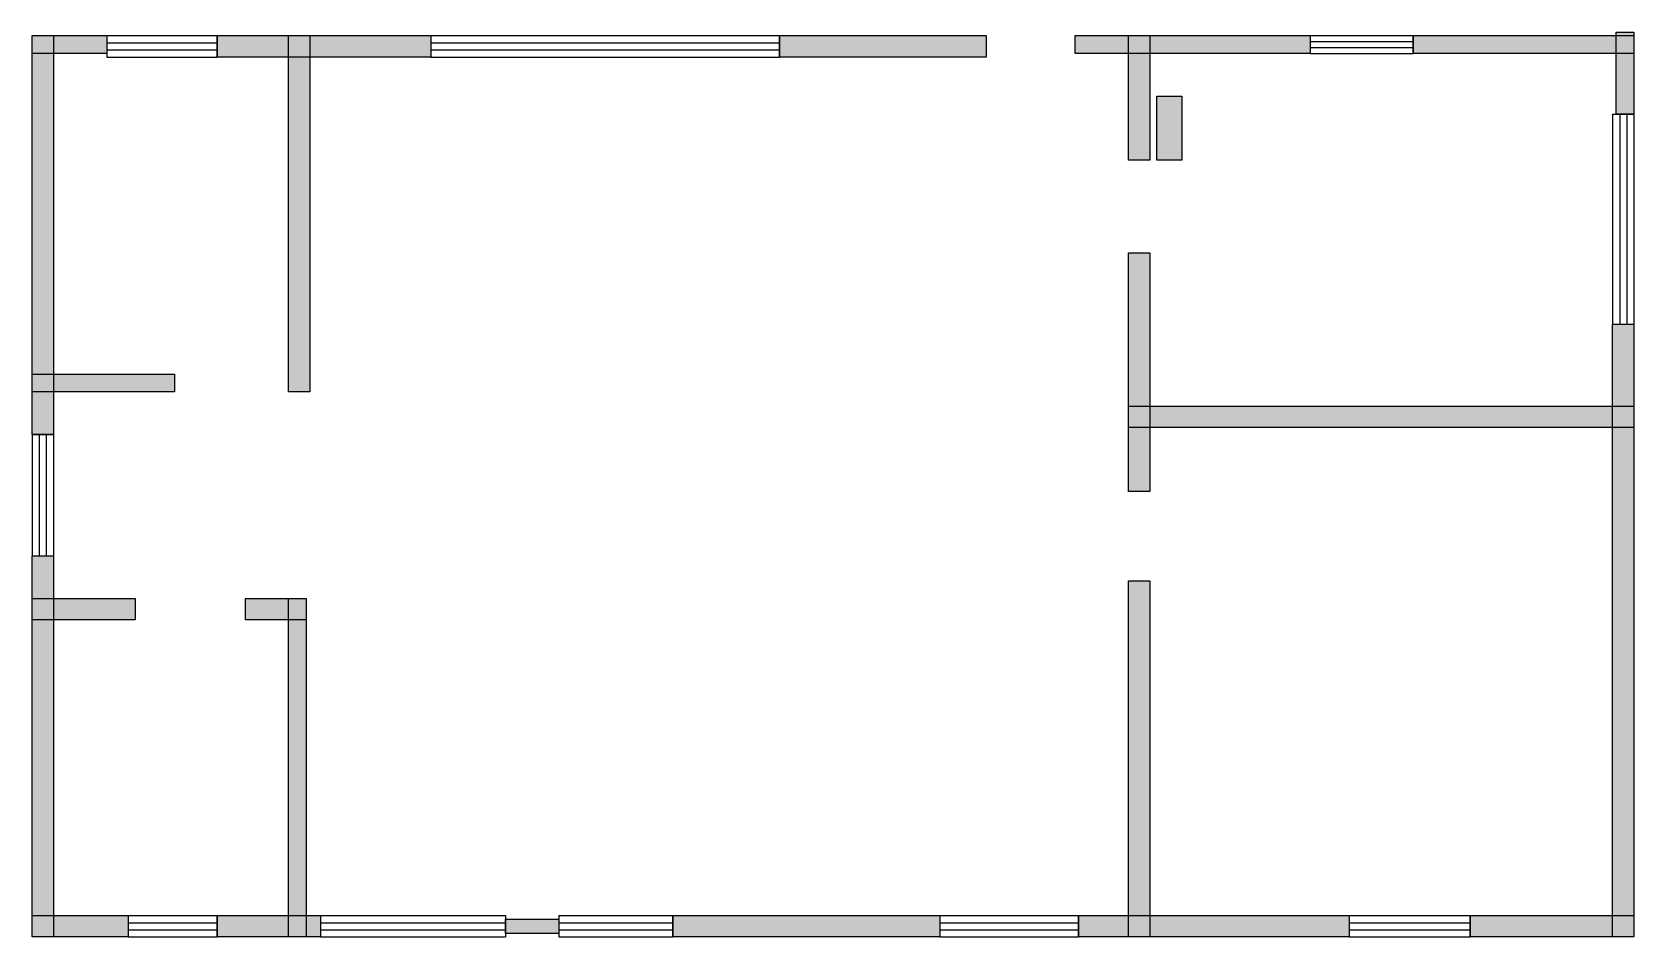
# Model space of a CAD drawing. Header units: centimetres. Extents: x 35 to 1160, y 210 to 845.
import ezdxf

# ---------------------------------------------------------------- set-up
doc = ezdxf.new("R2010")
doc.units = ezdxf.units.CM
doc.layers.add('WALL', color=7, linetype='Continuous')
doc.layers.add('WINDOW', color=5, linetype='Continuous')

msp = doc.modelspace()

# ---------------------------------------------------------------- hatches: boundary and pattern name
at = {"layer": 'WALL'}
h = msp.add_hatch(color=256, dxfattribs=at)
h.dxf.hatch_style = 1
h.paths.add_polyline_path([(1147.5, 845), (1160, 845), (1160, 787.5), (1147.5, 787.5)])
h = msp.add_hatch(color=256, dxfattribs=at)
h.dxf.hatch_style = 1
h.paths.add_polyline_path([(35, 842.5), (87.5, 842.5), (87.5, 830), (35, 830)])
h = msp.add_hatch(color=256, dxfattribs=at)
h.dxf.hatch_style = 1
h.paths.add_polyline_path([(35, 842.5), (50, 842.5), (50, 562.5), (35, 562.5)])
h = msp.add_hatch(color=256, dxfattribs=at)
h.dxf.hatch_style = 1
h.paths.add_polyline_path([(165, 842.5), (315, 842.5), (315, 827.5), (165, 827.5)])
h = msp.add_hatch(color=256, dxfattribs=at)
h.dxf.hatch_style = 1
h.paths.add_polyline_path([(215, 842.5), (230, 842.5), (230, 592.5), (215, 592.5)])
h = msp.add_hatch(color=256, dxfattribs=at)
h.dxf.hatch_style = 1
h.paths.add_polyline_path([(560, 842.5), (705, 842.5), (705, 827.5), (560, 827.5)])
h = msp.add_hatch(color=256, dxfattribs=at)
h.dxf.hatch_style = 1
h.paths.add_polyline_path([(767.5, 842.5), (932.5, 842.5), (932.5, 830), (767.5, 830)])
h = msp.add_hatch(color=256, dxfattribs=at)
h.dxf.hatch_style = 1
h.paths.add_polyline_path([(805, 842.5), (820, 842.5), (820, 755), (805, 755)])
h = msp.add_hatch(color=256, dxfattribs=at)
h.dxf.hatch_style = 1
h.paths.add_polyline_path([(1005, 842.5), (1160, 842.5), (1160, 830), (1005, 830)])
h = msp.add_hatch(color=256, dxfattribs=at)
h.dxf.hatch_style = 1
h.paths.add_polyline_path([(825, 800), (842.5, 800), (842.5, 755), (825, 755)])
h = msp.add_hatch(color=256, dxfattribs=at)
h.dxf.hatch_style = 1
h.paths.add_polyline_path([(805, 690), (820, 690), (820, 522.5), (805, 522.5)])
h = msp.add_hatch(color=256, dxfattribs=at)
h.dxf.hatch_style = 1
h.paths.add_polyline_path([(1145, 640), (1160, 640), (1160, 210), (1145, 210)])
h = msp.add_hatch(color=256, dxfattribs=at)
h.dxf.hatch_style = 1
h.paths.add_polyline_path([(35, 605), (135, 605), (135, 592.5), (35, 592.5)])
h = msp.add_hatch(color=256, dxfattribs=at)
h.dxf.hatch_style = 1
h.paths.add_polyline_path([(805, 582.5), (1160, 582.5), (1160, 567.5), (805, 567.5)])
h = msp.add_hatch(color=256, dxfattribs=at)
h.dxf.hatch_style = 1
h.paths.add_polyline_path([(35, 477.5), (50, 477.5), (50, 210), (35, 210)])
h = msp.add_hatch(color=256, dxfattribs=at)
h.dxf.hatch_style = 1
h.paths.add_polyline_path([(805, 460), (820, 460), (820, 210), (805, 210)])
h = msp.add_hatch(color=256, dxfattribs=at)
h.dxf.hatch_style = 1
h.paths.add_polyline_path([(35, 447.5), (107.5, 447.5), (107.5, 432.5), (35, 432.5)])
h = msp.add_hatch(color=256, dxfattribs=at)
h.dxf.hatch_style = 1
h.paths.add_polyline_path([(185, 447.5), (227.5, 447.5), (227.5, 432.5), (185, 432.5)])
h = msp.add_hatch(color=256, dxfattribs=at)
h.dxf.hatch_style = 1
h.paths.add_polyline_path([(215, 447.5), (227.5, 447.5), (227.5, 210), (215, 210)])
h = msp.add_hatch(color=256, dxfattribs=at)
h.dxf.hatch_style = 1
h.paths.add_polyline_path([(35, 225), (102.5, 225), (102.5, 210), (35, 210)])
h = msp.add_hatch(color=256, dxfattribs=at)
h.dxf.hatch_style = 1
h.paths.add_polyline_path([(165, 225), (237.5, 225), (237.5, 210), (165, 210)])
h = msp.add_hatch(color=256, dxfattribs=at)
h.dxf.hatch_style = 1
h.paths.add_polyline_path([(485, 225), (672.5, 225), (672.5, 210), (485, 210)])
h = msp.add_hatch(color=256, dxfattribs=at)
h.dxf.hatch_style = 1
h.paths.add_polyline_path([(770, 225), (960, 225), (960, 210), (770, 210)])
h = msp.add_hatch(color=256, dxfattribs=at)
h.dxf.hatch_style = 1
h.paths.add_polyline_path([(1045, 225), (1160, 225), (1160, 210), (1045, 210)])
h = msp.add_hatch(color=256, dxfattribs=at)
h.dxf.hatch_style = 1
h.paths.add_polyline_path([(367.5, 222.5), (405, 222.5), (405, 212.5), (367.5, 212.5)])

# ---------------------------------------------------------------- linework, layer by layer
for points in [[(1147.5, 845), (1160, 845), (1160, 787.5), (1147.5, 787.5)], [(35, 842.5), (87.5, 842.5), (87.5, 830), (35, 830)], [(35, 842.5), (50, 842.5), (50, 562.5), (35, 562.5)], [(165, 842.5), (315, 842.5), (315, 827.5), (165, 827.5)], [(215, 842.5), (230, 842.5), (230, 592.5), (215, 592.5)], [(560, 842.5), (705, 842.5), (705, 827.5), (560, 827.5)], [(767.5, 842.5), (932.5, 842.5), (932.5, 830), (767.5, 830)], [(805, 842.5), (820, 842.5), (820, 755), (805, 755)], [(1005, 842.5), (1160, 842.5), (1160, 830), (1005, 830)], [(825, 800), (842.5, 800), (842.5, 755), (825, 755)], [(805, 690), (820, 690), (820, 522.5), (805, 522.5)], [(1145, 640), (1160, 640), (1160, 210), (1145, 210)], [(35, 605), (135, 605), (135, 592.5), (35, 592.5)], [(805, 582.5), (1160, 582.5), (1160, 567.5), (805, 567.5)], [(35, 477.5), (50, 477.5), (50, 210), (35, 210)], [(805, 460), (820, 460), (820, 210), (805, 210)], [(35, 447.5), (107.5, 447.5), (107.5, 432.5), (35, 432.5)], [(185, 447.5), (227.5, 447.5), (227.5, 432.5), (185, 432.5)], [(215, 447.5), (227.5, 447.5), (227.5, 210), (215, 210)], [(35, 225), (102.5, 225), (102.5, 210), (35, 210)], [(165, 225), (237.5, 225), (237.5, 210), (165, 210)], [(485, 225), (672.5, 225), (672.5, 210), (485, 210)], [(770, 225), (960, 225), (960, 210), (770, 210)], [(1045, 225), (1160, 225), (1160, 210), (1045, 210)], [(367.5, 222.5), (405, 222.5), (405, 212.5), (367.5, 212.5)]]:
    msp.add_lwpolyline(points, close=True, dxfattribs=at)
at = {"layer": 'WINDOW'}
for p, q in [((87.5, 842.5), (165, 842.5)), ((87.5, 842.5), (87.5, 827.5)), ((87.5, 837.5), (165, 837.5)), ((87.5, 832.5), (165, 832.5)), ((165, 842.5), (165, 827.5)), ((315, 842.5), (560, 842.5)), ((315, 842.5), (315, 827.5)), ((315, 837.5), (560, 837.5)), ((315, 832.5), (560, 832.5)), ((560, 842.5), (560, 827.5)), ((932.5, 842.5), (1005, 842.5)), ((932.5, 842.5), (932.5, 830)), ((932.5, 838.3), (1005, 838.3)), ((932.5, 834.2), (1005, 834.2)), ((1005, 842.5), (1005, 830)), ((87.5, 827.5), (165, 827.5)), ((315, 827.5), (560, 827.5)), ((932.5, 830), (1005, 830)), ((1145, 787.5), (1145, 640)), ((1145, 787.5), (1160, 787.5)), ((1150, 787.5), (1150, 640)), ((1155, 787.5), (1155, 640)), ((1160, 787.5), (1160, 640)), ((1145, 640), (1160, 640)), ((35, 562.5), (35, 477.5)), ((35, 562.5), (50, 562.5)), ((40, 562.5), (40, 477.5)), ((45, 562.5), (45, 477.5)), ((50, 562.5), (50, 477.5)), ((35, 477.5), (50, 477.5)), ((102.5, 225), (165, 225)), ((102.5, 225), (102.5, 210)), ((165, 225), (165, 210)), ((237.5, 225), (367.5, 225)), ((237.5, 225), (237.5, 210)), ((367.5, 225), (367.5, 210)), ((405, 225), (485, 225)), ((405, 225), (405, 210)), ((485, 225), (485, 210)), ((672.5, 225), (770, 225)), ((672.5, 225), (672.5, 210)), ((770, 225), (770, 210)), ((960, 225), (1045, 225)), ((960, 225), (960, 210)), ((1045, 225), (1045, 210)), ((102.5, 220), (165, 220)), ((102.5, 215), (165, 215)), ((237.5, 220), (367.5, 220)), ((237.5, 215), (367.5, 215)), ((405, 220), (485, 220)), ((405, 215), (485, 215)), ((672.5, 220), (770, 220)), ((672.5, 215), (770, 215)), ((960, 220), (1045, 220)), ((960, 215), (1045, 215)), ((102.5, 210), (165, 210)), ((237.5, 210), (367.5, 210)), ((405, 210), (485, 210)), ((672.5, 210), (770, 210)), ((960, 210), (1045, 210))]:
    msp.add_line(p, q, dxfattribs=at)

doc.saveas('drawing.dxf')
